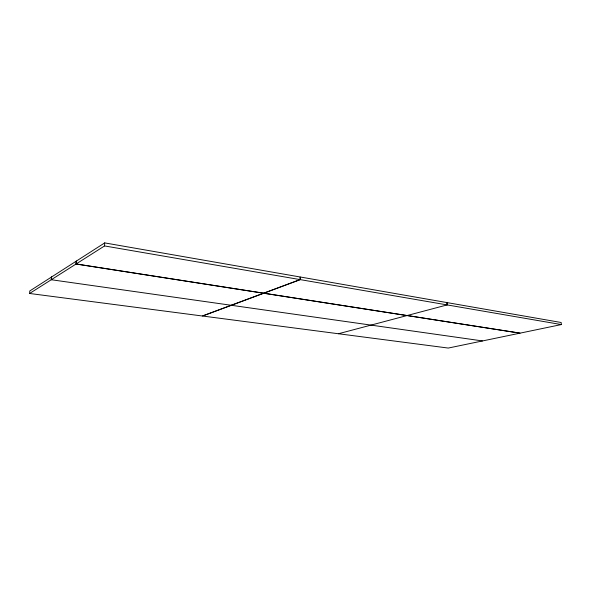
<?xml version="1.0" encoding="UTF-8"?>
<svg xmlns="http://www.w3.org/2000/svg" width="591" height="591" viewBox="0 0 591 591"><rect width="100%" height="100%" fill="white"/><g stroke="black" fill="none" stroke-linecap="round" stroke-linejoin="round"><path stroke-width="0.89" d="M104.703 242.901L29.786 290.964L29.616 293.476L104.555 245.937L104.703 242.901L300.08 276.972L300.102 279.602L263.652 293.173L76.143 263.963L76.298 261.126M76.209 261.178L76.054 264.022L263.542 293.217L202.381 316L29.616 293.476M51.447 277.068L51.277 279.735L482.552 340.941L519.999 333.161L263.83 293.202L300.287 279.632L447.018 304.89L446.914 302.57L300.272 277.002L300.287 279.632M51.358 279.683L51.52 277.016M447.165 304.919L447.055 302.599L561.177 322.501L561.339 324.57L447.165 304.919L338.436 333.745L202.55 316.022L263.719 293.247L406.911 315.55M482.433 340.963L448.259 348.062L338.577 333.76M561.339 324.57L520.124 333.132L407.177 315.535M104.555 245.937L300.102 279.602"/></g></svg>
